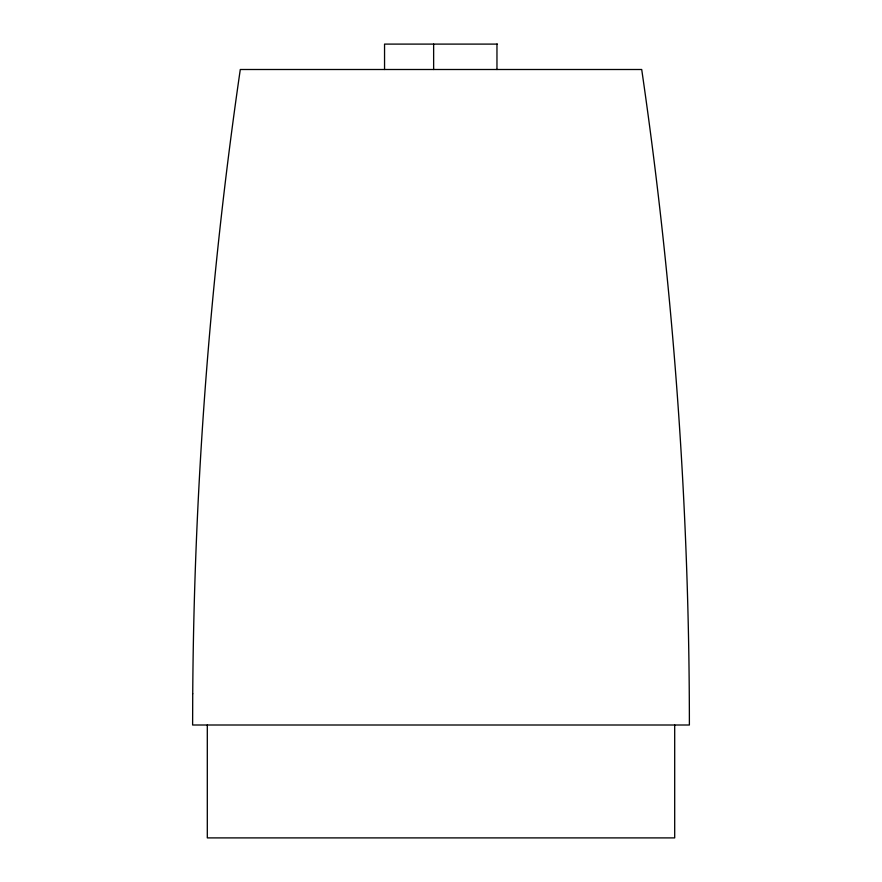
<?xml version="1.0" encoding="UTF-8"?>
<svg xmlns="http://www.w3.org/2000/svg" width="882" height="882" viewBox="0 0 882 882"><rect width="100%" height="100%" fill="white"/><g stroke="black" fill="none" stroke-linecap="round" stroke-linejoin="round"><path stroke-width="1.32" d="M497.448 44.1L384.552 44.1L384.552 69.502M674.697 725.004L674.697 837.9L207.303 837.9L207.303 725.004M496.963 44.1L496.963 69.502M433.635 44.1L433.635 69.502M192.728 693.748L192.618 725.004L689.382 725.004C689.371 505.728 673.319 286.474 641.71 69.502L240.29 69.502C210.181 276.165 194.183 484.902 192.728 693.748"/></g></svg>
